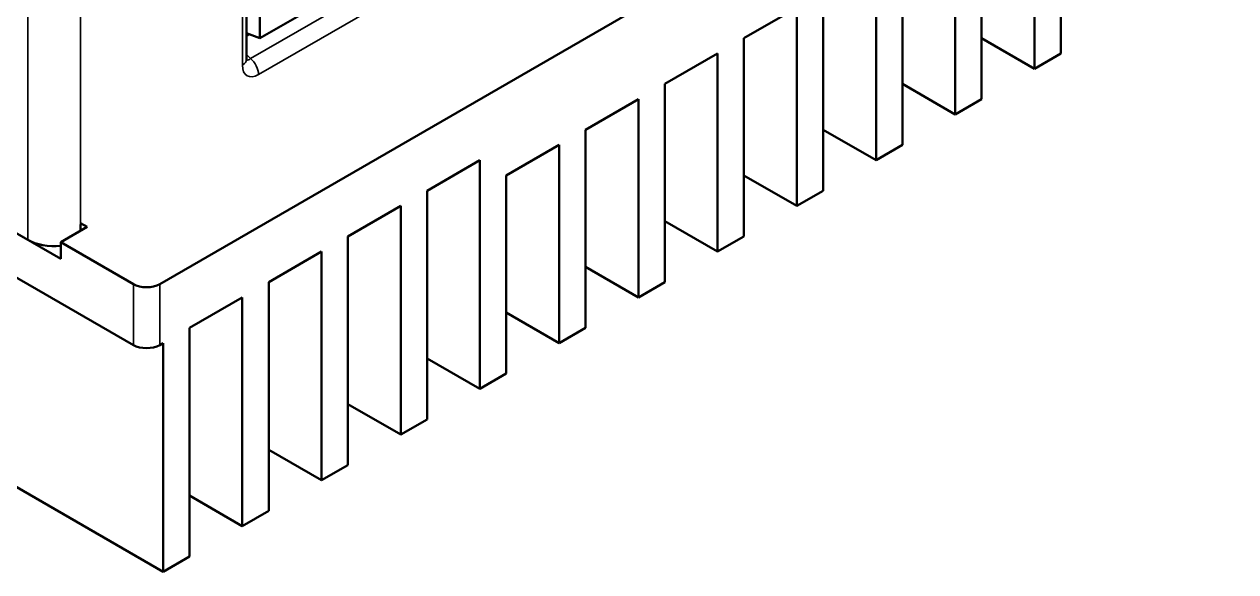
# Model space of a CAD drawing. Header units: millimetres. Extents: x 16 to 1137, y -51 to 344.
# Drawn here: x 336.9 to 401.8, y 202.9 to 232.2 of the extents above; entities that cross this region are included whole.
import ezdxf

# ---------------------------------------------------------------- set-up
doc = ezdxf.new("R2010")
doc.units = ezdxf.units.MM
doc.header["$LTSCALE"] = 1.2
doc.layers.add('외형선(ISO)', color=7, linetype='Continuous', lineweight=50)
doc.layers.add('좁은 외형선(ISO)', color=7, linetype='Continuous', lineweight=35)

msp = doc.modelspace()

# ---------------------------------------------------------------- linework, layer by layer
at = {"layer": '외형선(ISO)', "color": 7}
for p, q in [((342.767, 215.059), (251.55, 267.723)), ((338.878, 219.672), (255.439, 267.845)), ((337.113, 220.691), (257.21, 266.823)), ((344.358, 202.913), (251.727, 256.394)), ((344.181, 218.325), (401.811, 251.597)), ((392.441, 230.674), (392.441, 242.922)), ((391.027, 240.472), (391.027, 229.858)), ((388.199, 228.225), (388.199, 238.839)), ((386.784, 238.023), (386.784, 227.408)), ((383.956, 225.775), (383.956, 236.39)), ((348.825, 235.771), (348.825, 230.351)), ((349.545, 231.486), (349.545, 235.926)), ((382.542, 235.573), (382.542, 224.959)), ((356.43, 235.462), (349.545, 231.486)), ((379.713, 223.326), (379.713, 233.94)), ((378.299, 233.124), (375.471, 231.491)), ((378.299, 233.124), (378.299, 222.509)), ((349.545, 231.486), (348.825, 231.768)), ((348.825, 231.603), (348.996, 231.701)), ((375.471, 220.876), (375.471, 231.491)), ((391.027, 229.858), (388.199, 231.491)), ((374.057, 230.674), (371.228, 229.041)), ((374.057, 230.674), (374.057, 220.06)), ((391.027, 229.858), (392.441, 230.674)), ((371.228, 218.427), (371.228, 229.041)), ((386.784, 227.408), (383.956, 229.041)), ((369.814, 228.225), (366.985, 226.592)), ((369.814, 228.225), (369.814, 217.61)), ((386.784, 227.408), (388.199, 228.225)), ((366.985, 215.977), (366.985, 226.592)), ((382.542, 224.959), (379.713, 226.592)), ((365.571, 225.775), (362.743, 224.142)), ((365.571, 225.775), (365.571, 215.161)), ((382.542, 224.959), (383.956, 225.775)), ((361.329, 224.959), (358.5, 223.326)), ((361.329, 224.959), (361.329, 212.711)), ((362.743, 213.528), (362.743, 224.142)), ((378.299, 222.509), (375.471, 224.142)), ((358.5, 211.078), (358.5, 223.326)), ((378.299, 222.509), (379.713, 223.326)), ((357.086, 222.509), (354.258, 220.876)), ((357.086, 222.509), (357.086, 210.262)), ((340.292, 221.387), (338.878, 220.57)), ((339.941, 221.589), (340.292, 221.387)), ((339.941, 221.507), (339.941, 221.184)), ((374.057, 220.06), (371.228, 221.693)), ((354.258, 208.629), (354.258, 220.876)), ((374.057, 220.06), (375.471, 220.876)), ((338.878, 220.57), (342.767, 218.325)), ((338.878, 220.57), (338.878, 219.672)), ((352.843, 220.06), (350.015, 218.427)), ((352.843, 220.06), (352.843, 207.812)), ((369.814, 217.61), (366.985, 219.243)), ((350.015, 206.179), (350.015, 218.427)), ((369.814, 217.61), (371.228, 218.427)), ((348.601, 217.61), (345.772, 215.977)), ((348.601, 217.61), (348.601, 205.363)), ((365.571, 215.161), (362.743, 216.794)), ((345.772, 203.73), (345.772, 215.977)), ((365.571, 215.161), (366.985, 215.977)), ((344.358, 215.161), (344.181, 215.059)), ((344.358, 215.161), (344.358, 202.913)), ((361.329, 212.711), (358.5, 214.344)), ((361.329, 212.711), (362.743, 213.528)), ((357.086, 210.262), (354.258, 211.895)), ((357.086, 210.262), (358.5, 211.078)), ((352.843, 207.812), (350.015, 209.445)), ((352.843, 207.812), (354.258, 208.629)), ((348.601, 205.363), (345.772, 206.996)), ((348.601, 205.363), (350.015, 206.179)), ((344.358, 202.913), (345.772, 203.73))]:
    msp.add_line(p, q, dxfattribs=at)
for centre, major_axis, start_param, end_param in [((348.08, 230.351), (0.746, 0), 6.28216, 6.283185), ((338.527, 221.507), (2, 0), 3.926991, 4.8887), ((343.474, 218.733), (-1, 0), 0.785398, 2.356194), ((343.474, 215.467), (1, 0), 3.926991, 5.497787)]:
    msp.add_ellipse(centre, major_axis=major_axis, ratio=0.57735, start_param=start_param, end_param=end_param, dxfattribs=at)
msp.add_open_spline([(348.825, 230.351), (348.825, 230.33), (348.827, 230.315), (348.829, 230.305), (348.829, 230.303), (348.829, 230.303)], degree=3, knots=[0, 0, 0, 0, 0.01415467, 0.01415467, 0.02185321, 0.02185321, 0.02185321, 0.02185321], dxfattribs=at)
at = {"layer": '좁은 외형선(ISO)', "color": 7}
for p, q in [((349.038, 230.397), (383.006, 250.008)), ((383.442, 249.157), (349.474, 229.546)), ((337.113, 238.654), (337.113, 220.691)), ((339.941, 221.507), (339.941, 238.654)), ((348.607, 230.047), (348.607, 235.466)), ((349.038, 230.397), (348.825, 230.626)), ((342.767, 218.325), (342.767, 215.059)), ((344.181, 215.059), (344.181, 218.325))]:
    msp.add_line(p, q, dxfattribs=at)
for centre, major_axis, ratio, start_param, end_param in [((348.974, 230.899), (0.11, 0.575), 0.472114, 2.992818, 3.749365), ((348.947, 229.85), (0.373, -0.646), 0.57735, 0.785398, 2.181662), ((348.08, 230.351), (0.746, 0), 0.57735, 5.497787, 6.28216), ((349.501, 230.594), (0.642, 1.112), 0.560196, 2.371274, 3.911912)]:
    msp.add_ellipse(centre, major_axis=major_axis, ratio=ratio, start_param=start_param, end_param=end_param, dxfattribs=at)

doc.saveas('drawing.dxf')
